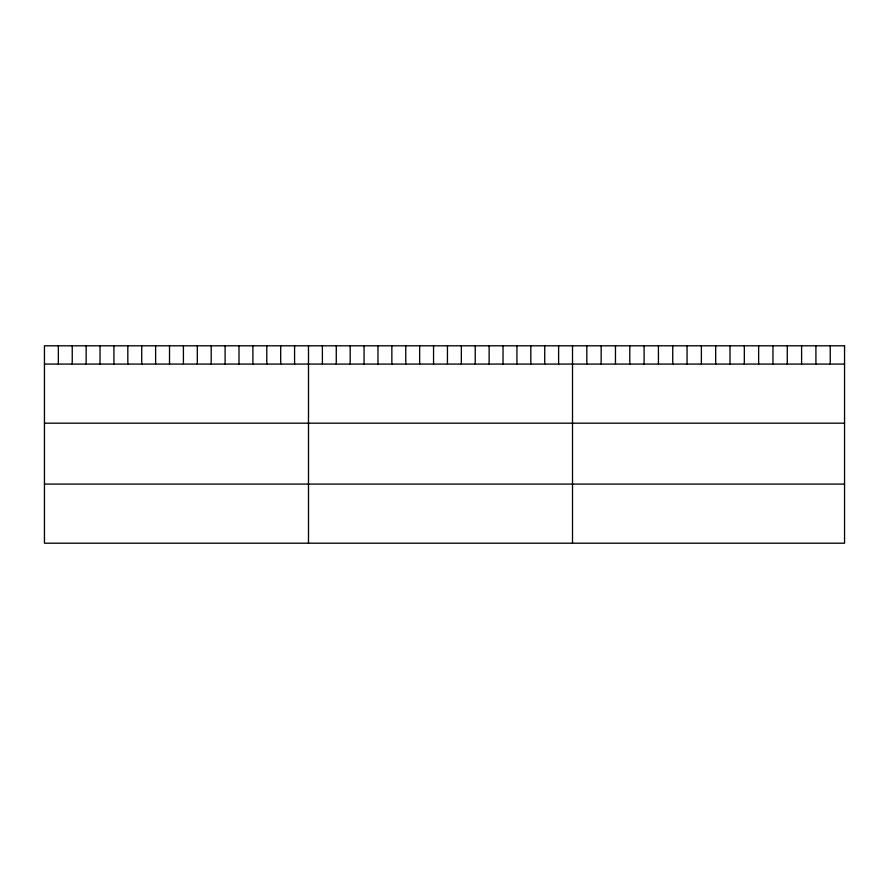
<?xml version="1.0" encoding="UTF-8"?>
<svg xmlns="http://www.w3.org/2000/svg" width="889" height="889" viewBox="0 0 889 889"><rect width="100%" height="100%" fill="white"/><g stroke="black" fill="none" stroke-linecap="round" stroke-linejoin="round"><path stroke-width="1.33" d="M44.45 364.068L844.55 364.068M44.45 423.175L844.55 423.175M44.45 484.083L844.55 484.083M830.237 345.799L830.237 364.068M815.913 345.799L815.913 364.068M801.6 345.799L801.6 364.068M787.276 345.799L787.276 364.068M772.963 345.799L772.963 364.068M758.639 345.799L758.639 364.068M744.326 345.799L744.326 364.068M730.013 345.799L730.013 364.068M715.689 345.799L715.689 364.068M701.377 345.799L701.377 364.068M687.053 345.799L687.053 364.068M672.74 345.799L672.74 364.068M658.427 345.799L658.427 364.068M644.103 345.799L644.103 364.068M629.79 345.799L629.79 364.068M615.466 345.799L615.466 364.068M601.153 345.799L601.153 364.068M586.829 345.799L586.829 364.068M572.516 345.799L572.516 543.201M558.614 345.799L558.614 364.068M544.724 345.799L544.724 364.068M530.822 345.799L530.822 364.068M516.931 345.799L516.931 364.068M503.03 345.799L503.03 364.068M489.139 345.799L489.139 364.068M475.237 345.799L475.237 364.068M461.347 345.799L461.347 364.068M447.445 345.799L447.445 364.068M433.554 345.799L433.554 364.068M419.652 345.799L419.652 364.068M405.762 345.799L405.762 364.068M391.86 345.799L391.86 364.068M377.969 345.799L377.969 364.068M364.068 345.799L364.068 364.068M350.177 345.799L350.177 364.068M336.275 345.799L336.275 364.068M322.385 345.799L322.385 364.068M308.483 345.799L308.483 543.201M294.581 345.799L294.581 364.068M280.691 345.799L280.691 364.068M266.789 345.799L266.789 364.068M252.898 345.799L252.898 364.068M238.997 345.799L238.997 364.068M225.106 345.799L225.106 364.068M211.204 345.799L211.204 364.068M197.314 345.799L197.314 364.068M183.412 345.799L183.412 364.068M169.521 345.799L169.521 364.068M155.619 345.799L155.619 364.068M141.729 345.799L141.729 364.068M127.827 345.799L127.827 364.068M113.936 345.799L113.936 364.068M100.035 345.799L100.035 364.068M86.144 345.799L86.144 364.068M72.242 345.799L72.242 364.068M58.352 345.799L58.352 364.068M844.55 345.799L44.45 345.799L44.45 543.201L844.55 543.201L844.55 345.799"/></g></svg>
